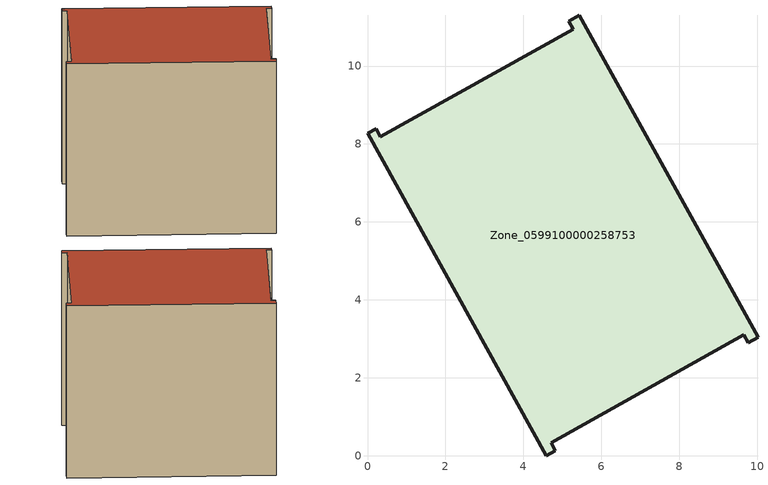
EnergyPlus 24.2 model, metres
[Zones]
Zone_0599100000258753
 floor ground (C_G): 5.28,10.95 5.17,11.15 5.43,11.3 10.02,3.03 9.77,2.89 9.65,3.1 4.71,0.33 4.82,0.12 4.59,0 0,8.28 0.22,8.39 0.33,8.19 z0
 wall outside (C_F): 4.59,0 4.82,0.12 4.71,0.33 9.65,3.1 9.77,2.89 10.02,3.03 5.43,11.3 5.17,11.15 5.28,10.95 0.33,8.19 0.22,8.39 0,8.28 4.59,0 z0:8.48
 roof outside (C_R): 0.33,8.19 0.22,8.39 0,8.28 4.59,0 4.82,0.12 4.71,0.33 9.65,3.1 9.77,2.89 10.02,3.03 5.43,11.3 5.17,11.15 5.28,10.95 z8.48
[BUILDING]
Pand.0599100000258753: North Axis=0; Terrain=City; Loads Convergence Tolerance Value=0.04; Temperature Convergence Tolerance Value=0.4; Solar Distribution=FullExterior; Maximum Number of Warmup Days=25; Minimum Number of Warmup Days=1
[Site:Location]
Rotterdam.The.Hague.AP_ZH_NLD Design_Conditions: Latitude=51.96; Longitude=4.45; Time Zone=1; Elevation=-4.5
[SITE:GROUNDTEMPERATURE:BUILDINGSURFACE]
18, 18, 18, 18, 18, 18, 18, 18, 18, 18, 18, 18
[MATERIAL] Thermal Absorptance=0.9; Solar Absorptance=0.7; Visible Absorptance=0.7
Name | Roughness | Thickness | Conductivity | Density | Specific Heat
G.TI.1965-1974 | MediumSmooth | 0.15 | 0.882353 | 540 | 1210
F.TI.1965-1974 | Rough | 0.3 | 0.697674 | 1920 | 840
R.TI.1965-1974 | MediumRough | 0.2 | 0.232558 | 1500 | 1000
[CONSTRUCTION]
C_G: G.TI.1965-1974
C_F: F.TI.1965-1974
C_R: R.TI.1965-1974
[ZONE]
Zone_0599100000258753: Type=1; Multiplier=1; Ceiling Height=Autocalculate; Volume=Autocalculate; Floor Area=autocalculate; Part of Total Floor Area=Yes
[ZONEINFILTRATION:DESIGNFLOWRATE]
Infil_Zone_0599100000258753: Zone or ZoneList or Space or SpaceList=Zone_0599100000258753; Schedule=AlwaysOn; Design Flow Rate Calculation Method=Flow/Area; Flow Rate per Floor Area=0.003; Constant Term Coefficient=1; Temperature Term Coefficient=0; Velocity Term Coefficient=0; Velocity Squared Term Coefficient=0
[HVACTEMPLATE:ZONE:IDEALLOADSAIRSYSTEM]
Zone_0599100000258753: Maximum Heating Supply Air Temperature=50; Minimum Cooling Supply Air Temperature=13; Maximum Heating Supply Air Humidity Ratio=0.0156; Minimum Cooling Supply Air Humidity Ratio=0.0077; Heating Limit=NoLimit; Cooling Limit=NoLimit; Dehumidification Control Type=ConstantSensibleHeatRatio; Cooling Sensible Heat Ratio=0.7; Dehumidification Setpoint=60; Humidification Control Type=None; Humidification Setpoint=30; Outdoor Air Method=None; Outdoor Air Flow Rate per Person=0.00944; Outdoor Air Flow Rate per Zone Floor Area=0; Outdoor Air Flow Rate per Zone=0; Demand Controlled Ventilation Type=None; Outdoor Air Economizer Type=NoEconomizer; Heat Recovery Type=None; Sensible Heat Recovery Effectiveness=0.7; Latent Heat Recovery Effectiveness=0.65
[ZONECONTROL:THERMOSTAT]
ThermostatControl_Zone_0599100000258753: Zone or ZoneList=Zone_0599100000258753; Control Type Schedule=DualSetpointControlType; Control 1=Thermostat_Zone_0599100000258753; Temperature Difference Between Cutout And Setpoint=0
[THERMOSTATSETPOINT:DUALSETPOINT]
Thermostat_Zone_0599100000258753: Heating Setpoint Temperature Schedule=HeatingSetpoint_Zone_0599100000258753; Cooling Setpoint Temperature Schedule=CoolingSetpoint_Zone_0599100000258753
[SCHEDULE:COMPACT]
HeatingSetpoint_Zone_0599100000258753: Through: 12/31, For: AllDays, Until: 24:00, 21
CoolingSetpoint_Zone_0599100000258753: Through: 12/31, For: AllDays, Until: 24:00, 24
DualSetpointControlType: Through: 12/31, For: AllDays, Until: 24:00, 4
AlwaysOn: Through: 12/31, For: AllDays, Until: 24:00, 1
